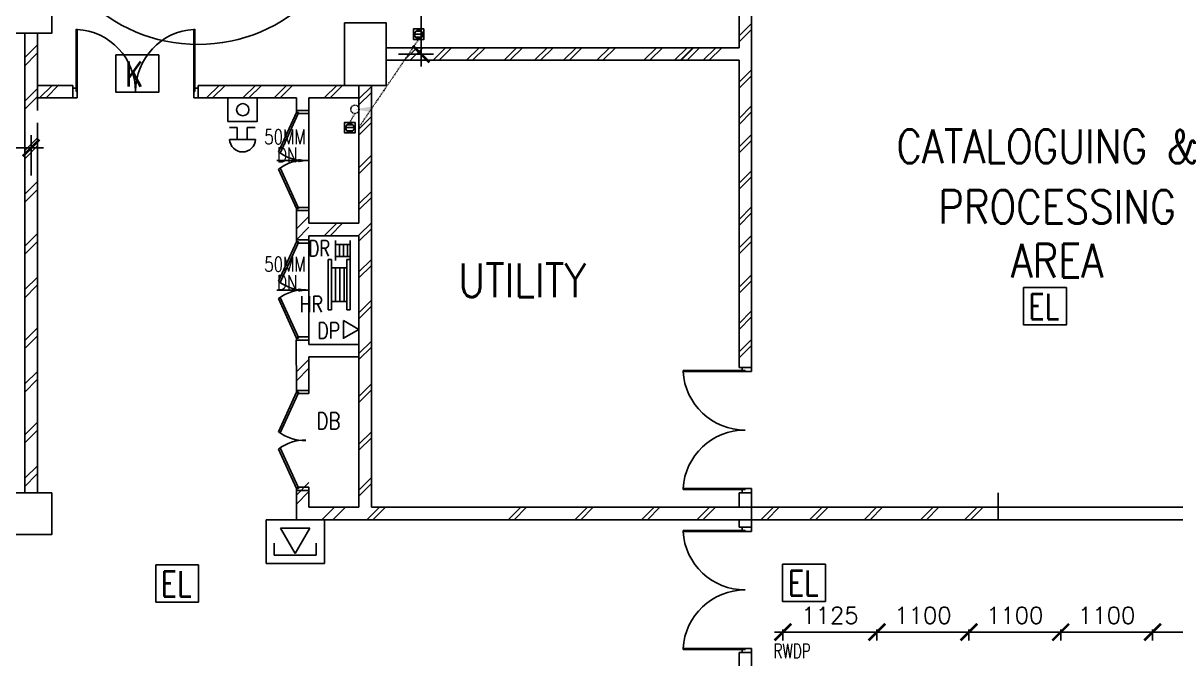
# Model space of a CAD drawing. Header units: feet. Extents: x 1613173 to 1750704, y -859418 to -757301.
# Drawn here: x 1670864 to 1684664, y -784164 to -776553 of the extents above; entities that cross this region are included whole.
import ezdxf
from ezdxf.enums import TextEntityAlignment as Align

# ---------------------------------------------------------------- set-up
doc = ezdxf.new("R2010")
doc.units = ezdxf.units.FT
doc.header["$LTSCALE"] = 13
doc.header["$MEASUREMENT"] = 0
doc.linetypes.add('DIVIDE', pattern=[1.25, 0.5, -0.25, 0, -0.25, 0, -0.25])
doc.linetypes.add('HIDDEN2', pattern=[0.1875, 0.125, -0.0625])
doc.layers.get('0').update_dxf_attribs({"linetype": 'CONTINUOUS'})
for name, color, linetype in [('-EL & K', 10, 'CONTINUOUS'), ('-FF', 240, 'CONTINUOUS'), ('-HR', 4, 'CONTINUOUS'), ('COL', 3, 'CONTINUOUS'), ('DIM', 7, 'CONTINUOUS'), ('DOOR', 5, 'CONTINUOUS'), ('DR', 7, 'CONTINUOUS'), ('FIT', 5, 'CONTINUOUS'), ('H', 1, 'CONTINUOUS'), ('hatch', 7, 'CONTINUOUS'), ('partition', 7, 'CONTINUOUS'), ('PIPE', 5, 'DIVIDE'), ('REMOVE', 8, 'HIDDEN2'), ('RWDP', 145, 'CONTINUOUS'), ('stair', 7, 'CONTINUOUS'), ('T25', 7, 'CONTINUOUS'), ('T50', 4, 'CONTINUOUS'), ('TEX', 2, 'CONTINUOUS'), ('WALL', 2, 'CONTINUOUS'), ('WP', 50, 'DIVIDE')]:
    doc.layers.add(name, color=color, linetype=linetype)
doc.styles.add('E', font='ROMANS.SHX', dxfattribs={"width": 0.9})
doc.styles.add('ROMANS', font='romans')
doc.styles.get("Standard").update_dxf_attribs({"font": 'ROMANS.SHX'})
doc.dimstyles.new('STANDARD$0', dxfattribs={"dimscale": 0, "dimtxt": 8, "dimasz": 6, "dimexe": 1, "dimexo": 1, "dimgap": 3, "dimtad": 1, "dimdec": 0, "dimlfac": -1, "dimrnd": 1, "dimzin": 0, "dimdsep": 46, "dimtxsty": 'Standard', "dimcen": 0, "dimclrd": 5, "dimclre": 250, "dimadec": 0, "dimazin": 0, "dimtfac": 1, "dimtdec": 4, "dimtofl": 0, "dimtmove": 0, "dimatfit": 3, "dimfxl": 1, "dimtolj": 1, "dimtzin": 0, "dimarcsym": 0})

# ---------------------------------------------------------------- blocks, each defined once
blk = doc.blocks.new('D1500-1')
at = {"layer": 'DR'}
for p, q in [((38, 77), (38, 821)), ((38, 821), (50, 820)), ((50, 0), (50, 820)), ((1462, 821), (1450, 820)), ((1450, 0), (1450, 820)), ((1462, 77), (1462, 821)), ((38, 115), (0, 115)), ((50, 0), (0, 0)), ((50, 77), (38, 77)), ((1450, 77), (1462, 77)), ((1462, 115), (1500, 115)), ((1450, 0), (1500, 0))]:
    blk.add_line(p, q, dxfattribs=at)
for centre, start, end in [((5, 77), 0.0238, 86.5289), ((1495, 77), 93.4711, 179.9762)]:
    blk.add_arc(centre, 745, start, end, dxfattribs=at)
blk = doc.blocks.new('_ARCHTICK')
at = {"color": 0, "linetype": 'ByBlock', "const_width": 0.15}
blk.add_lwpolyline([(-0.5, -0.5), (0.5, 0.5)], dxfattribs=at)
blk = doc.blocks.new('*D236')
at = {"layer": 'DIM', "color": 7, "lineweight": -2, "transparency": 16777216}
for p, q in [((1663460, -777992), (1663460, -777897)), ((1670960, -778376), (1670960, -777897)), ((1671110, -778047), (1663310, -778047))]:
    blk.add_line(p, q, dxfattribs=at)
at = {"layer": 'DIM', "color": 7, "lineweight": -2, "transparency": 16777216, "xscale": 200, "yscale": 200, "zscale": 200, "rotation": 180}
blk.add_blockref('_ARCHTICK', (1663460, -778047), dxfattribs=at)
at = {"layer": 'DIM', "color": 7, "lineweight": -2, "transparency": 16777216, "xscale": 200, "yscale": 200, "zscale": 200}
blk.add_blockref('_ARCHTICK', (1670960, -778047), dxfattribs=at)
at = {"layer": 'DIM', "color": 7, "transparency": 16777216, "insert": (1667210, -777847), "char_height": 200, "attachment_point": 5, "style": 'ROMANS'}
blk.add_mtext('\\A1;7500', dxfattribs=at)
blk = doc.blocks.new('*D246')
at = {"layer": 'DIM', "color": 7, "lineweight": -2, "transparency": 16777216}
for p, q in [((1675628, -773324), (1675628, -777074)), ((1675436, -773474), (1675778, -773474)), ((1675360, -776924), (1675778, -776924))]:
    blk.add_line(p, q, dxfattribs=at)
at = {"layer": 'DIM', "color": 7, "lineweight": -2, "transparency": 16777216, "xscale": 200, "yscale": 200, "zscale": 200}
for p, rotation in [((1675628, -773474), 90), ((1675628, -776924), 270)]:
    blk.add_blockref('_ARCHTICK', p, dxfattribs=dict(at, rotation=rotation))
at = {"layer": 'DIM', "color": 7, "transparency": 16777216, "insert": (1675428, -775199), "char_height": 200, "attachment_point": 5, "rotation": 90, "style": 'ROMANS'}
blk.add_mtext('\\A1;3450', dxfattribs=at)
blk = doc.blocks.new('100FT')
at = {"layer": 'PIPE', "linetype": 'Continuous'}
blk.add_circle((0, 0), 50, dxfattribs=at)
at = {"layer": 'WP', "linetype": 'Continuous'}
for p, q in [((-37, 34), (37, 34)), ((-50, -3), (50, -3)), ((-34, -37), (34, -37))]:
    blk.add_line(p, q, dxfattribs=at)
blk = doc.blocks.new('A$C7CE3714C')
at = {"layer": 'FIT'}
blk.add_lwpolyline([(0, 0), (126, 0), (126, 126), (0, 126)], close=True, dxfattribs=at)
at = {"layer": 'FIT', "xscale": -1}
blk.add_blockref('100FT', (63, 66), dxfattribs=at)
blk = doc.blocks.new('*D313')
at = {"layer": 'DIM', "color": 7, "lineweight": -2, "transparency": 16777216}
for p, q in [((1681185, -783843), (1679860, -783843)), ((1679960, -783810), (1679960, -783943)), ((1681085, -783810), (1681085, -783943))]:
    blk.add_line(p, q, dxfattribs=at)
at = {"layer": 'DIM', "color": 7, "lineweight": -2, "transparency": 16777216, "xscale": 200, "yscale": 200, "zscale": 200, "rotation": 180}
blk.add_blockref('_ARCHTICK', (1679960, -783843), dxfattribs=at)
at = {"layer": 'DIM', "color": 7, "lineweight": -2, "transparency": 16777216, "xscale": 200, "yscale": 200, "zscale": 200}
blk.add_blockref('_ARCHTICK', (1681085, -783843), dxfattribs=at)
at = {"layer": 'DIM', "color": 7, "transparency": 16777216, "insert": (1680523, -783643), "char_height": 200, "attachment_point": 5, "style": 'ROMANS'}
blk.add_mtext('\\A1;1125', dxfattribs=at)
blk = doc.blocks.new('*D314')
at = {"layer": 'DIM', "color": 7, "lineweight": -2, "transparency": 16777216}
for p, q in [((1682285, -783843), (1680985, -783843)), ((1681085, -783810), (1681085, -783943)), ((1682185, -783810), (1682185, -783943))]:
    blk.add_line(p, q, dxfattribs=at)
at = {"layer": 'DIM', "color": 7, "lineweight": -2, "transparency": 16777216, "xscale": 200, "yscale": 200, "zscale": 200, "rotation": 180}
blk.add_blockref('_ARCHTICK', (1681085, -783843), dxfattribs=at)
at = {"layer": 'DIM', "color": 7, "lineweight": -2, "transparency": 16777216, "xscale": 200, "yscale": 200, "zscale": 200}
blk.add_blockref('_ARCHTICK', (1682185, -783843), dxfattribs=at)
at = {"layer": 'DIM', "color": 7, "transparency": 16777216, "insert": (1681635, -783643), "char_height": 200, "attachment_point": 5, "style": 'ROMANS'}
blk.add_mtext('\\A1;1100', dxfattribs=at)
blk = doc.blocks.new('*D315')
at = {"layer": 'DIM', "color": 7, "lineweight": -2, "transparency": 16777216}
for p, q in [((1682085, -783843), (1683385, -783843)), ((1682185, -783810), (1682185, -783943)), ((1683285, -783810), (1683285, -783943))]:
    blk.add_line(p, q, dxfattribs=at)
at = {"layer": 'DIM', "color": 7, "lineweight": -2, "transparency": 16777216, "xscale": 200, "yscale": 200, "zscale": 200, "rotation": 180}
blk.add_blockref('_ARCHTICK', (1682185, -783843), dxfattribs=at)
at = {"layer": 'DIM', "color": 7, "lineweight": -2, "transparency": 16777216, "xscale": 200, "yscale": 200, "zscale": 200}
blk.add_blockref('_ARCHTICK', (1683285, -783843), dxfattribs=at)
at = {"layer": 'DIM', "color": 7, "transparency": 16777216, "insert": (1682735, -783643), "char_height": 200, "attachment_point": 5, "style": 'ROMANS'}
blk.add_mtext('\\A1;1100', dxfattribs=at)
blk = doc.blocks.new('*D322')
at = {"layer": 'DIM', "color": 7, "lineweight": -2, "transparency": 16777216}
for p, q in [((1684285, -783843), (1686135, -783843)), ((1684385, -783810), (1684385, -783943)), ((1686035, -783810), (1686035, -783943))]:
    blk.add_line(p, q, dxfattribs=at)
at = {"layer": 'DIM', "color": 7, "lineweight": -2, "transparency": 16777216, "xscale": 200, "yscale": 200, "zscale": 200, "rotation": 180}
blk.add_blockref('_ARCHTICK', (1684385, -783843), dxfattribs=at)
at = {"layer": 'DIM', "color": 7, "lineweight": -2, "transparency": 16777216, "xscale": 200, "yscale": 200, "zscale": 200}
blk.add_blockref('_ARCHTICK', (1686035, -783843), dxfattribs=at)
at = {"layer": 'DIM', "color": 7, "transparency": 16777216, "insert": (1685210, -783643), "char_height": 200, "attachment_point": 5, "style": 'ROMANS'}
blk.add_mtext('\\A1;1650', dxfattribs=at)
blk = doc.blocks.new('*D323')
at = {"layer": 'DIM', "color": 7, "lineweight": -2, "transparency": 16777216}
for p, q in [((1684485, -783843), (1683185, -783843)), ((1683285, -783810), (1683285, -783943)), ((1684385, -783810), (1684385, -783943))]:
    blk.add_line(p, q, dxfattribs=at)
at = {"layer": 'DIM', "color": 7, "lineweight": -2, "transparency": 16777216, "xscale": 200, "yscale": 200, "zscale": 200, "rotation": 180}
blk.add_blockref('_ARCHTICK', (1683285, -783843), dxfattribs=at)
at = {"layer": 'DIM', "color": 7, "lineweight": -2, "transparency": 16777216, "xscale": 200, "yscale": 200, "zscale": 200}
blk.add_blockref('_ARCHTICK', (1684385, -783843), dxfattribs=at)
at = {"layer": 'DIM', "color": 7, "transparency": 16777216, "insert": (1683835, -783643), "char_height": 200, "attachment_point": 5, "style": 'ROMANS'}
blk.add_mtext('\\A1;1100', dxfattribs=at)
blk = doc.blocks.new('BREAK GLASS')
at = {"layer": '-FF'}
blk.add_lwpolyline([(-175, 281), (-175, 0), (175, 0), (175, 281)], close=True, dxfattribs=at)
blk.add_circle((2, 140), 73.3, dxfattribs=at)
blk = doc.blocks.new('ALARM BELL')
at = {"layer": '-FF'}
for p, q in [((-159, 140), (153, 140)), ((-60, 140), (-60, 0)), ((60, 140), (60, 0)), ((-156, 0), (-60, 0)), ((60, 0), (152, 0))]:
    blk.add_line(p, q, dxfattribs=at)
blk.add_arc((-3, 135), 156, 1.8551, 178.1449, dxfattribs=at)
blk = doc.blocks.new('FIREMAN INTERCOM')
at = {"layer": '-FF', "color": 3, "ltscale": 10}
for p, q in [((-350, 522), (350, 522)), ((-350, 0), (-350, 522)), ((350, 522), (350, 0)), ((350, 0), (-350, 0))]:
    blk.add_line(p, q, dxfattribs=at)
at = {"layer": '-FF', "ltscale": 10}
for p, q in [((-254, 281), (-254, 422)), ((-254, 422), (251, 422)), ((251, 422), (251, 281)), ((-1, 402), (-176, 100)), ((173, 100), (-1, 402)), ((-176, 100), (173, 100))]:
    blk.add_line(p, q, dxfattribs=at)

msp = doc.modelspace()

# ---------------------------------------------------------------- linework, layer by layer
at = {"layer": '-EL & K', "color": 0}
for p, q in [((1672451.4, -783485), (1672451.4, -783037.9)), ((1672451.4, -783037.9), (1672965.4, -783037.9)), ((1672965.4, -783037.9), (1672965.4, -783485)), ((1679956.3, -783029.2), (1680470.2, -783029.2)), ((1679956.3, -783476.3), (1679956.3, -783029.2)), ((1680470.2, -783029.2), (1680470.2, -783476.3)), ((1672965.4, -783485), (1672451.4, -783485)), ((1680470.2, -783476.3), (1679956.3, -783476.3))]:
    msp.add_line(p, q, dxfattribs=at)
for points in [[(1671974.6, -776934.7), (1672488.5, -776934.7), (1672488.5, -777381.8), (1671974.6, -777381.8)], [(1682839.9, -779719), (1683353.9, -779719), (1683353.9, -780166.1), (1682839.9, -780166.1)]]:
    msp.add_lwpolyline(points, close=True, dxfattribs=at)
at = {"layer": '-HR', "color": 0}
for p, q in [((1674603.2, -779154.1), (1674603.2, -779394.1)), ((1674781.2, -779154.1), (1674781.2, -779394.1)), ((1674781.2, -779202.1), (1674603.2, -779202.1)), ((1674651.2, -779202.1), (1674651.2, -779346.1)), ((1674699.2, -779202.1), (1674699.2, -779346.1)), ((1674747.2, -779202.1), (1674747.2, -779346.1)), ((1674555.8, -779385), (1674515.8, -779385)), ((1674515.8, -779385), (1674515.8, -779985)), ((1674555.8, -779385), (1674555.8, -779985)), ((1674781.2, -779346.1), (1674603.2, -779346.1)), ((1674741.2, -779385), (1674741.2, -779985)), ((1674781.2, -779385), (1674741.2, -779385)), ((1674781.2, -779385), (1674781.2, -779985)), ((1674741.2, -779485), (1674555.8, -779485)), ((1674605.8, -779485), (1674605.8, -779885)), ((1674655.8, -779485), (1674655.8, -779885)), ((1674705.8, -779485), (1674705.8, -779885)), ((1674741.2, -779885), (1674555.8, -779885)), ((1674555.8, -779985), (1674515.8, -779985)), ((1674781.2, -779985), (1674741.2, -779985))]:
    msp.add_line(p, q, dxfattribs=at)
at = {"layer": '-HR', "color": 0, "elevation": 0}
msp.add_lwpolyline([(1674698.7, -780113.7), (1674698.7, -780325.4), (1674882.1, -780219.6)], close=True, dxfattribs=at)
at = {"layer": 'COL', "color": 0}
for points in [[(1670710.2, -776174.1), (1671210.2, -776174.1), (1671210.2, -776674.1), (1670710.2, -776674.1)], [(1674710.2, -776549.1), (1675210.2, -776549.1), (1675210.2, -777299.1), (1674710.2, -777299.1)], [(1671210.2, -782174.1), (1670710.2, -782174.1), (1670710.2, -782674.1), (1671210.2, -782674.1)]]:
    msp.add_lwpolyline(points, close=True, dxfattribs=at)
at = {"layer": 'DOOR', "color": 0}
for p, q in [((1674135.2, -777623), (1673922, -778094)), ((1674156.1, -777636.8), (1673942.1, -778108.9)), ((1674135.2, -777598), (1674135.2, -777623)), ((1674135.2, -777623), (1674160.2, -777623)), ((1674156.1, -777636.8), (1674135.2, -777623)), ((1674160.2, -777623), (1674160.2, -777636)), ((1674160.2, -777636), (1674285.2, -777636)), ((1674135.2, -778773), (1673922, -778302)), ((1674156.1, -778759.2), (1673942.1, -778287.1)), ((1674156.1, -778759.2), (1674135.2, -778773)), ((1674135.2, -778773), (1674160.2, -778773)), ((1674135.2, -778798), (1674135.2, -778773)), ((1674160.2, -778773), (1674160.2, -778760)), ((1674160.2, -778760), (1674285.2, -778760)), ((1674285.2, -778798), (1674285.2, -778760)), ((1674135.2, -779148), (1674135.2, -779173)), ((1674135.2, -779173), (1673922, -779644)), ((1674156.1, -779186.8), (1673942.1, -779658.9)), ((1674135.2, -779173), (1674160.2, -779173)), ((1674156.1, -779186.8), (1674135.2, -779173)), ((1674160.2, -779173), (1674160.2, -779186)), ((1674160.2, -779186), (1674285.2, -779186)), ((1674156.1, -780309.2), (1673942.1, -779837.1)), ((1674135.2, -780323), (1673922, -779852)), ((1674156.1, -780309.2), (1674135.2, -780323)), ((1674135.2, -780323), (1674160.2, -780323)), ((1674135.2, -780348), (1674135.2, -780323)), ((1674160.2, -780323), (1674160.2, -780310)), ((1674160.2, -780310), (1674285.2, -780310)), ((1674285.2, -780322.4), (1674285.2, -780284.4)), ((1674135.2, -780948), (1674135.2, -780973)), ((1674135.2, -780973), (1673922, -781444)), ((1674156.1, -780986.8), (1673942.1, -781458.9)), ((1674135.2, -780973), (1674160.2, -780973)), ((1674156.1, -780986.8), (1674135.2, -780973)), ((1674160.2, -780973), (1674160.2, -780986)), ((1674160.2, -780986), (1674285.2, -780986)), ((1674285.2, -780986), (1674285.2, -780950.2)), ((1674156.1, -782109.2), (1673942.1, -781637.1)), ((1674135.2, -782123), (1673922, -781652)), ((1674156.1, -782109.2), (1674135.2, -782123)), ((1674135.2, -782123), (1674160.2, -782123)), ((1674135.2, -782148), (1674135.2, -782123)), ((1674160.2, -782123), (1674160.2, -782110)), ((1674160.2, -782110), (1674285.2, -782110)), ((1674285.2, -782148), (1674285.2, -782110))]:
    msp.add_line(p, q, dxfattribs=at)
for centre, radius, start, end in [((1674228.9, -777700.6), 499, 232.03455, 272.4491), ((1674220.7, -778679.8), 481.6, 86.48255, 128.33288), ((1674228.9, -779250.6), 499, 232.03455, 272.4491), ((1674228.9, -780245.4), 499, 87.5509, 127.96545), ((1674228.9, -781050.6), 499, 232.03455, 272.4491), ((1674228.9, -782045.4), 499, 87.5509, 127.96545)]:
    msp.add_arc(centre, radius, start, end, dxfattribs=at)
at = {"layer": 'DR', "color": 0}
for p, q in [((1674285.2, -778199.1), (1673900.8, -778199.1)), ((1674285.2, -779749.1), (1673900.8, -779749.1))]:
    msp.add_line(p, q, dxfattribs=at)
at = {"layer": 'H', "color": 0}
for p, q in [((1675577.6, -776849.1), (1675427.6, -776999.1)), ((1675648.3, -776849.1), (1675498.3, -776999.1)), ((1675922.7, -776849.1), (1675772.7, -776999.1)), ((1675993.4, -776849.1), (1675843.4, -776999.1)), ((1676323.6, -776849.1), (1676173.6, -776999.1)), ((1676394.3, -776849.1), (1676244.3, -776999.1)), ((1676771.8, -776849.1), (1676621.8, -776999.1)), ((1676842.5, -776849.1), (1676692.5, -776999.1)), ((1677137.9, -776849.1), (1676987.9, -776999.1)), ((1677208.6, -776849.1), (1677058.6, -776999.1)), ((1677483, -776849.1), (1677333, -776999.1)), ((1677553.7, -776849.1), (1677403.7, -776999.1)), ((1677883.9, -776849.1), (1677733.9, -776999.1)), ((1677954.6, -776849.1), (1677804.6, -776999.1)), ((1678445.6, -776849.1), (1678295.6, -776999.1)), ((1678516.3, -776849.1), (1678366.3, -776999.1)), ((1678811.7, -776849.1), (1678661.7, -776999.1)), ((1678882.4, -776849.1), (1678732.4, -776999.1)), ((1678891.2, -776849.1), (1678741.2, -776999.1)), ((1678961.9, -776849.1), (1678811.9, -776999.1)), ((1679156.8, -776849.1), (1679006.8, -776999.1)), ((1679227.5, -776849.1), (1679077.5, -776999.1)), ((1673211.5, -777299.1), (1673061.5, -777449.1)), ((1673282.2, -777299.1), (1673132.2, -777449.1)), ((1673645.6, -777299.1), (1673495.6, -777449.1)), ((1673716.3, -777299.1), (1673566.3, -777449.1)), ((1674019.3, -777299.1), (1673869.3, -777449.1)), ((1674090, -777299.1), (1673940, -777449.1)), ((1674618.3, -777299.1), (1674468.3, -777449.1)), ((1674689, -777299.1), (1674539, -777449.1)), ((1674618.3, -778949.1), (1674468.3, -779099.1)), ((1674689, -778949.1), (1674539, -779099.1)), ((1675131, -782349.1), (1674981, -782499.1)), ((1675201.7, -782349.1), (1675051.7, -782499.1)), ((1676821.4, -782349.1), (1676671.4, -782499.1)), ((1676892.1, -782349.1), (1676742.1, -782499.1)), ((1677619.5, -782349.1), (1677469.5, -782499.1)), ((1677690.2, -782349.1), (1677540.2, -782499.1)), ((1678417.6, -782349.1), (1678267.6, -782499.1)), ((1678488.3, -782349.1), (1678338.3, -782499.1)), ((1679080.8, -782349.1), (1678930.8, -782499.1)), ((1679151.5, -782349.1), (1679001.5, -782499.1)), ((1679845.2, -782349.1), (1679695.2, -782499.1)), ((1679915.9, -782349.1), (1679765.9, -782499.1)), ((1680429.8, -782349.1), (1680279.8, -782499.1)), ((1680500.5, -782349.1), (1680350.5, -782499.1)), ((1681081.7, -782349.1), (1680931.7, -782499.1)), ((1681152.4, -782349.1), (1681002.4, -782499.1)), ((1681756.2, -782349.1), (1681606.2, -782499.1)), ((1681826.9, -782349.1), (1681676.9, -782499.1)), ((1682284.5, -782349.1), (1682134.5, -782499.1)), ((1682355.2, -782349.1), (1682205.2, -782499.1))]:
    msp.add_line(p, q, dxfattribs=at)
at = {"layer": 'hatch', "color": 0}
for p, q in [((1679585.2, -776557.6), (1679435.2, -776707.6)), ((1679585.2, -776629.2), (1679435.2, -776779.2)), ((1670880.4, -777067.5), (1671030.4, -776917.5)), ((1670885.2, -776965.4), (1671035.2, -776815.4)), ((1679585.2, -777112.6), (1679435.2, -777262.6)), ((1679585.2, -777184.2), (1679435.2, -777334.2)), ((1670885.2, -777486.4), (1671035.2, -777336.4)), ((1671210.6, -777299.1), (1671060.6, -777449.1)), ((1671293.3, -777294.2), (1671143.3, -777444.2)), ((1675035.2, -777312), (1674885.2, -777462)), ((1670880.4, -777588.5), (1671030.4, -777438.5)), ((1675035.2, -777383.7), (1674885.2, -777533.7)), ((1674285.2, -778823), (1674285.2, -777625.2)), ((1679585.2, -777545.5), (1679435.2, -777695.5)), ((1679585.2, -777617.2), (1679435.2, -777767.2)), ((1675035.2, -777673.2), (1674885.2, -777823.2)), ((1675035.2, -777744.9), (1674885.2, -777894.9)), ((1679585.2, -777886.3), (1679435.2, -778036.3)), ((1670880.4, -778181), (1671030.4, -778031)), ((1670885.2, -778079), (1671035.2, -777929)), ((1679585.2, -777957.9), (1679435.2, -778107.9)), ((1675035.2, -778134.4), (1674885.2, -778284.4)), ((1675035.2, -778206), (1674885.2, -778356)), ((1679585.2, -778321.6), (1679435.2, -778471.6)), ((1670885.2, -778600), (1671035.2, -778450)), ((1679585.2, -778393.2), (1679435.2, -778543.2)), ((1670880.4, -778702), (1671030.4, -778552)), ((1675035.2, -778568.4), (1674885.2, -778718.4)), ((1675035.2, -778640), (1674885.2, -778790)), ((1674135.2, -779016.9), (1674285.2, -778866.9)), ((1679585.2, -778754.5), (1679435.2, -778904.5)), ((1679585.2, -778754.5), (1679435.2, -778904.5)), ((1679585.2, -778826.1), (1679435.2, -778976.1)), ((1679585.2, -778826.1), (1679435.2, -778976.1)), ((1674135.2, -779148), (1674285.2, -778998)), ((1675035.2, -778943.3), (1674885.2, -779093.3)), ((1675035.2, -779014.9), (1674885.2, -779164.9)), ((1670885.2, -779222.7), (1671035.2, -779072.7)), ((1674285.2, -780399.1), (1674285.2, -779099.1)), ((1679585.2, -779095.3), (1679435.2, -779245.3)), ((1679585.2, -779095.3), (1679435.2, -779245.3)), ((1670880.4, -779324.7), (1671030.4, -779174.7)), ((1679585.2, -779166.9), (1679435.2, -779316.9)), ((1679585.2, -779166.9), (1679435.2, -779316.9)), ((1675035.2, -779382.6), (1674885.2, -779532.6)), ((1675035.2, -779454.2), (1674885.2, -779604.2)), ((1679585.2, -779565.6), (1679435.2, -779715.6)), ((1679585.2, -779565.6), (1679435.2, -779715.6)), ((1670880.4, -779845.7), (1671030.4, -779695.7)), ((1670885.2, -779743.7), (1671035.2, -779593.7)), ((1679585.2, -779637.2), (1679435.2, -779787.2)), ((1679585.2, -779637.2), (1679435.2, -779787.2)), ((1675035.2, -779870.8), (1674885.2, -780020.8)), ((1675035.2, -779942.4), (1674885.2, -780092.4)), ((1679585.2, -779998.5), (1679435.2, -780148.5)), ((1679585.2, -779998.5), (1679435.2, -780148.5)), ((1679585.2, -780070.1), (1679435.2, -780220.1)), ((1679585.2, -780070.1), (1679435.2, -780220.1)), ((1670885.2, -780351.3), (1671035.2, -780201.3)), ((1670880.4, -780453.4), (1671030.4, -780303.4)), ((1675035.2, -780359), (1674885.2, -780509)), ((1679585.2, -780339.3), (1679435.2, -780489.3)), ((1679585.2, -780339.3), (1679435.2, -780489.3)), ((1679585.2, -780339.3), (1679435.2, -780489.3)), ((1675035.2, -780430.6), (1674885.2, -780580.6)), ((1679585.2, -780410.9), (1679435.2, -780560.9)), ((1679585.2, -780410.9), (1679435.2, -780560.9)), ((1679585.2, -780410.9), (1679435.2, -780560.9)), ((1674135.2, -780729.6), (1674285.2, -780579.6)), ((1670885.2, -780872.3), (1671035.2, -780722.3)), ((1674135.2, -780835.7), (1674285.2, -780685.7)), ((1670880.4, -780974.4), (1671030.4, -780824.4)), ((1675035.2, -780871.6), (1674885.2, -781021.6)), ((1675035.2, -780943.2), (1674885.2, -781093.2)), ((1670885.2, -781479.9), (1671035.2, -781329.9)), ((1670880.4, -781582), (1671030.4, -781432)), ((1675035.2, -781445.3), (1674885.2, -781595.3)), ((1675035.2, -781516.9), (1674885.2, -781666.9)), ((1670885.2, -782000.9), (1671035.2, -781850.9)), ((1670880.4, -782103), (1671030.4, -781953)), ((1675035.2, -781994.5), (1674885.2, -782144.5)), ((1674135.2, -782204.1), (1674285.2, -782054.1)), ((1674135.2, -782310.1), (1674285.2, -782160.1)), ((1675035.2, -782066.1), (1674885.2, -782216.1)), ((1674591, -782349.1), (1674441, -782499.1)), ((1674723.4, -782349.1), (1674573.4, -782499.1))]:
    msp.add_line(p, q, dxfattribs=at)
for points in [[(1674160.2, -778178.3), (1674160.2, -778219.9), (1674285.2, -778199.1)], [(1674160.2, -779728.3), (1674160.2, -779769.9), (1674285.2, -779749.1)]]:
    msp.add_solid(points, dxfattribs=at)
at = {"layer": 'REMOVE', "color": 0, "ltscale": 1000}
msp.add_line((1682535.2, -782499.1), (1682535.2, -782174.1), dxfattribs=at)
at = {"layer": 'stair', "color": 0}
msp.add_arc((1672959.2, -774884.1), 1925, 180, 0, dxfattribs=at)
at = {"layer": 'WALL', "color": 0}
for p, q in [((1670885.2, -776674.1), (1670885.2, -782174.1)), ((1671035.2, -776674.1), (1671035.2, -777599.1)), ((1675210.2, -776849.1), (1679435.2, -776849.1)), ((1679585.2, -780674.1), (1679585.2, -776849.1)), ((1679585.2, -780674.1), (1679585.2, -776849.1)), ((1675210.2, -776999.1), (1679435.2, -776999.1)), ((1679435.2, -780674.1), (1679435.2, -776999.1)), ((1679435.2, -780674.1), (1679435.2, -776999.1)), ((1671460.2, -777299.1), (1671035.2, -777299.1)), ((1671460.2, -777299.1), (1671460.2, -777449.1)), ((1672960.2, -777299.1), (1672960.2, -777449.1)), ((1672960.2, -777299.1), (1674885.2, -777299.1)), ((1674885.2, -777299.1), (1674885.2, -777749.1)), ((1675035.2, -782349.1), (1675035.2, -777299.1)), ((1671460.2, -777449.1), (1671035.2, -777449.1)), ((1671360.2, -777449.1), (1671460.2, -777449.1)), ((1674135.2, -777449.1), (1672960.2, -777449.1)), ((1674135.2, -777623), (1674135.2, -777449.1)), ((1674885.2, -777449.1), (1674285.2, -777449.1)), ((1674285.2, -777623), (1674285.2, -777449.1)), ((1674135.2, -777598), (1674285.2, -777598)), ((1671035.2, -777749.1), (1671035.2, -782174.1)), ((1674885.2, -777749.1), (1674885.2, -778949.1)), ((1674135.2, -778798), (1674285.2, -778798)), ((1674135.2, -779148.6), (1674135.2, -778798)), ((1674285.2, -778798), (1674285.2, -778949.1)), ((1674135.2, -778999.1), (1674135.2, -778999.1)), ((1674285.2, -778949.1), (1674885.2, -778949.1)), ((1674135.2, -779148), (1674285.2, -779148)), ((1674285.2, -779099.1), (1674885.2, -779099.1)), ((1674285.2, -779123.6), (1674285.2, -780248.6)), ((1674885.2, -779099.1), (1674885.2, -781424.1)), ((1674135.2, -780950.2), (1674134.4, -780348)), ((1674134.4, -780348), (1674284.4, -780348)), ((1674285.2, -780399.1), (1674885.2, -780399.1)), ((1674285.2, -780549.1), (1674885.2, -780549.1)), ((1674285.2, -780549.1), (1674285.2, -780950.2)), ((1679435.2, -780674.1), (1679585.2, -780674.1)), ((1674135.2, -780950.2), (1674285.2, -780950.2)), ((1674885.2, -781424.1), (1674885.2, -782349.1)), ((1674135.2, -782148), (1674135.2, -782499.1)), ((1674135.2, -782148), (1674285.2, -782148)), ((1674285.2, -782348.6), (1674285.2, -782148)), ((1679435.2, -782349.1), (1679435.2, -782174.1)), ((1679435.2, -782174.1), (1679585.2, -782174.1)), ((1679585.2, -782499.1), (1679585.2, -782174.1)), ((1674135.2, -782209.1), (1674135.2, -782499.1)), ((1674885.2, -782349.1), (1674285.2, -782349.1)), ((1682535.2, -782349.1), (1675035.2, -782349.1)), ((1682535.2, -782349.1), (1676663.7, -782349.1)), ((1682355.2, -782349.1), (1695885.2, -782349.1)), ((1674885.2, -782499.1), (1674135.2, -782499.1)), ((1675251.7, -782499.1), (1674885.2, -782499.1)), ((1696035.2, -782499.1), (1675251.7, -782499.1)), ((1682535.2, -782499.1), (1676651.7, -782499.1)), ((1679435.2, -782499.1), (1679435.2, -782588.4)), ((1679435.2, -782588.4), (1679585.2, -782588.4)), ((1679585.2, -782499.1), (1679585.2, -782588.4)), ((1679435.2, -784088.4), (1679585.2, -784088.4)), ((1679435.2, -784088.4), (1679435.2, -784349.1)), ((1679585.2, -784088.4), (1679585.2, -784349.1))]:
    msp.add_line(p, q, dxfattribs=at)
at = {"layer": 'WALL', "color": 0, "linetype": 'Continuous'}
msp.add_line((1675035.2, -782349.1), (1675239.7, -782349.1), dxfattribs=at)
at = {"layer": 'WALL', "color": 0}
for points in [[(1679435.2, -776849.1), (1679435.2, -776024.1)], [(1679585.2, -776849.1), (1679585.2, -776024.1)]]:
    msp.add_lwpolyline(points, dxfattribs=at)
at = {"layer": 'WP', "color": 0}
for p, q in [((1675599.2, -776749.1), (1674886.1, -777798)), ((1674836.1, -777635.5), (1674775.8, -777742.2))]:
    msp.add_line(p, q, dxfattribs=at)
msp.add_circle((1674836.1, -777585.5), 50, dxfattribs=at)
msp.add_solid([(1675036.1, -777618.8), (1675036.1, -777552.2), (1674836.1, -777585.5)], dxfattribs=at)

# ---------------------------------------------------------------- block references
at = {"layer": '-FF', "color": 0}
msp.add_blockref('BREAK GLASS', (1673491.6, -777730.2), dxfattribs=at)
at = {"layer": '-FF', "color": 0, "rotation": 180}
msp.add_blockref('ALARM BELL', (1673488.4, -777805.2), dxfattribs=at)
at = {"layer": '-FF', "color": 0, "xscale": -1, "rotation": 180}
msp.add_blockref('FIREMAN INTERCOM', (1674123.5, -782499.1), dxfattribs=at)
at = {"layer": 'DR', "color": 0, "xscale": -1}
for p, rotation in [((1672960.2, -777449.1), 2.668041787501352e-08), ((1679585.2, -780674.1), 90)]:
    msp.add_blockref('D1500-1', p, dxfattribs=dict(at, rotation=rotation))
at = {"layer": 'partition', "color": 0, "rotation": 90}
msp.add_blockref('D1500-1', (1679585.2, -784088.4), dxfattribs=at)
at = {"layer": 'T25', "color": 0, "rotation": 180}
for p in [(1675662.2, -776623.1), (1674838.8, -777742.2), (1674838.8, -777742.2)]:
    msp.add_blockref('A$C7CE3714C', p, dxfattribs=at)

# ---------------------------------------------------------------- texts
at = {"layer": '-EL & K', "color": 0, "style": 'E', "width": 0.8}
for s, p in [('K', (1672086, -777311.9)), ('EL', (1682897, -780096.1)), ('EL', (1672510.5, -783415)), ('EL', (1680017.8, -783406.3))]:
    msp.add_text(s, height=300, dxfattribs=at).set_placement(p)
at = {"layer": '-HR', "color": 0, "style": 'ROMANS'}
for s, width, p in [('DR', 0.75, (1674282.3, -779345.3)), ('HR', 0.8, (1674175, -780013.3)), ('DP', 0.8, (1674387, -780329.2))]:
    msp.add_text(s, height=190, dxfattribs=dict(at, width=width)).set_placement(p)
at = {"layer": 'RWDP', "color": 0, "style": 'ROMANS', "width": 0.7}
msp.add_text('RWDP', height=170, dxfattribs=at).set_placement((1679847.3, -784154.2))
at = {"layer": 'T25', "color": 0, "style": 'ROMANS', "width": 0.8}
msp.add_text('DB', height=200, dxfattribs=at).set_placement((1674376.1, -781415.9))
at = {"layer": 'T50', "color": 0, "style": 'ROMANS', "width": 0.85}
for s, p in [('CATALOGUING & ', (1683241.1, -778028.3)), ('PROCESSING', (1683241.1, -778752.3)), ('AREA', (1683241.1, -779397))]:
    msp.add_text(s, height=400, dxfattribs=at).set_placement(p, align=Align.MIDDLE_CENTER)
msp.add_text('UTILITY', height=400, dxfattribs=at).set_placement((1676075.2, -779832.6))
at = {"layer": 'TEX', "color": 0, "ltscale": 0.5, "style": 'ROMANS', "width": 0.75}
for s, p in [('50MM ', (1673750.5, -778003)), ('DN', (1673904.1, -778219.5)), ('50MM ', (1673750.5, -779528)), ('DN', (1673904.1, -779744.5))]:
    msp.add_text(s, height=175, dxfattribs=at).set_placement(p)

# ---------------------------------------------------------------- dimensions: what is measured, and where the dimension line sits
at = {"layer": 'DIM', "color": 0}
for base, p1, p2, angle, override, picture, middle in [((1675627.5, -776924.1), (1675286.2, -773474.1), (1675210.2, -776924.1), 90, {"dimscale": 100, "dimtxt": 2, "dimasz": 2, "dimexe": 1.5, "dimexo": 1.5, "dimgap": 1, "dimtxsty": 'ROMANS', "dimblk": 'ARCHTICK', "dimdle": 1.5, "dimclrd": 7, "dimclre": 7, "dimclrt": 7, "dimtdec": 0, "dimtmove": 2}, '*D246', (1675427.5, -775199.1)), ((1683285.2, -783842.9), (1682185.2, -783710.4), (1683285.2, -783710.4), 180, {"dimscale": 100, "dimtxt": 2, "dimasz": 2, "dimgap": 1, "dimtxsty": 'ROMANS', "dimblk": 'ARCHTICK', "dimdle": 1, "dimclrd": 7, "dimclre": 7, "dimclrt": 7, "dimtdec": 0, "dimtmove": 2}, '*D315', (1682735.2, -783642.9)), ((1686035.2, -783842.9), (1684385.2, -783710.4), (1686035.2, -783710.4), 180, {"dimscale": 100, "dimtxt": 2, "dimasz": 2, "dimgap": 1, "dimtxsty": 'ROMANS', "dimblk": 'ARCHTICK', "dimdle": 1, "dimclrd": 7, "dimclre": 7, "dimclrt": 7, "dimtdec": 0, "dimtmove": 2}, '*D322', (1685210.2, -783642.9))]:
    dim = msp.add_linear_dim(base=base, p1=p1, p2=p2, angle=angle, dimstyle='STANDARD$0', override=override, dxfattribs=at)
    dim.commit()
    dim.dimension.update_dxf_attribs({"geometry": picture, "text_midpoint": middle})
for base, p1, p2, override, picture, middle in [((1663460.2, -778047.2), (1670960.2, -778526.4), (1663460.2, -778142.1), {"dimscale": 100, "dimtxt": 2, "dimasz": 2, "dimexe": 1.5, "dimexo": 1.5, "dimgap": 1, "dimtxsty": 'ROMANS', "dimblk": 'ARCHTICK', "dimdle": 1.5, "dimclrd": 7, "dimclre": 7, "dimclrt": 7, "dimtdec": 0, "dimtmove": 2}, '*D236', (1667210.2, -777847.2)), ((1679960.2, -783842.9), (1681085.2, -783710.4), (1679960.2, -783710.4), {"dimscale": 100, "dimtxt": 2, "dimasz": 2, "dimgap": 1, "dimtxsty": 'ROMANS', "dimblk": 'ARCHTICK', "dimdle": 1, "dimclrd": 7, "dimclre": 7, "dimclrt": 7, "dimtdec": 0, "dimtmove": 2}, '*D313', (1680522.7, -783642.9)), ((1681085.2, -783842.9), (1682185.2, -783710.4), (1681085.2, -783710.4), {"dimscale": 100, "dimtxt": 2, "dimasz": 2, "dimgap": 1, "dimtxsty": 'ROMANS', "dimblk": 'ARCHTICK', "dimdle": 1, "dimclrd": 7, "dimclre": 7, "dimclrt": 7, "dimtdec": 0, "dimtmove": 2}, '*D314', (1681635.2, -783642.9)), ((1683285.2, -783842.9), (1684385.2, -783710.4), (1683285.2, -783710.4), {"dimscale": 100, "dimtxt": 2, "dimasz": 2, "dimgap": 1, "dimtxsty": 'ROMANS', "dimblk": 'ARCHTICK', "dimdle": 1, "dimclrd": 7, "dimclre": 7, "dimclrt": 7, "dimtdec": 0, "dimtmove": 2}, '*D323', (1683835.2, -783642.9))]:
    dim = msp.add_linear_dim(base=base, p1=p1, p2=p2, dimstyle='STANDARD$0', override=override, dxfattribs=at)
    dim.commit()
    dim.dimension.update_dxf_attribs({"geometry": picture, "text_midpoint": middle})

doc.saveas('drawing.dxf')
